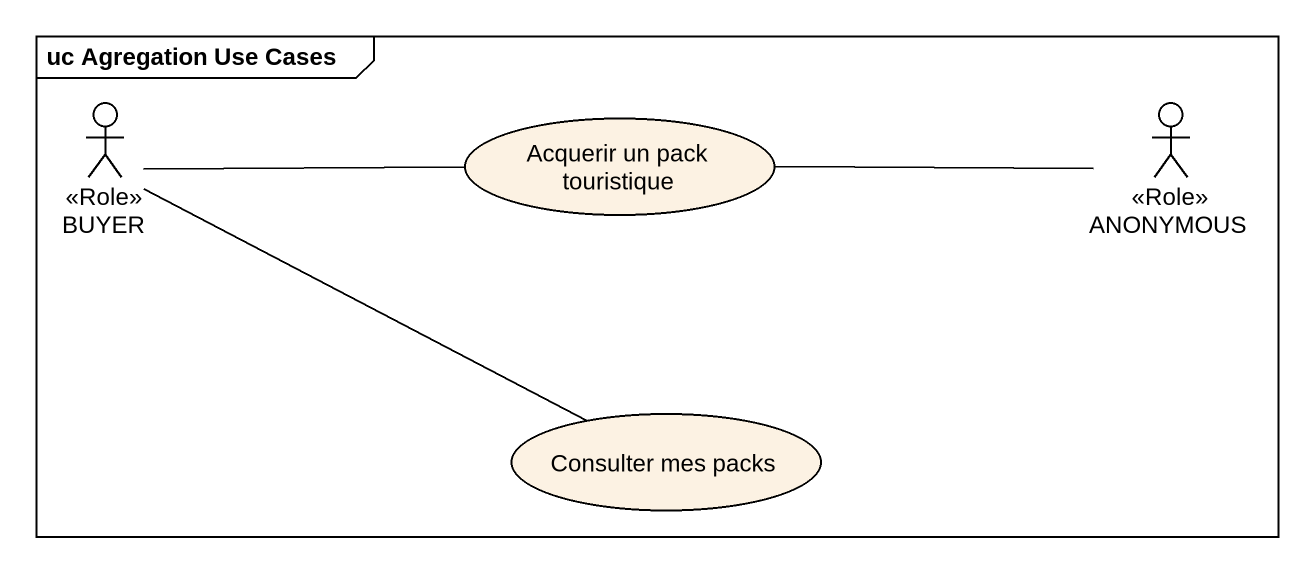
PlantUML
@startuml
mainframe uc Agregation Use Cases
actor BUYER <<Role>>
usecase "Acquerir un pack touristique" as Acquerir_un_pack_touristique
actor ANONYMOUS <<Role>>
usecase "Consulter mes packs" as Consulter_mes_packs
BUYER -right- Acquerir_un_pack_touristique
BUYER -right- Consulter_mes_packs
ANONYMOUS -left- Acquerir_un_pack_touristique
@enduml
